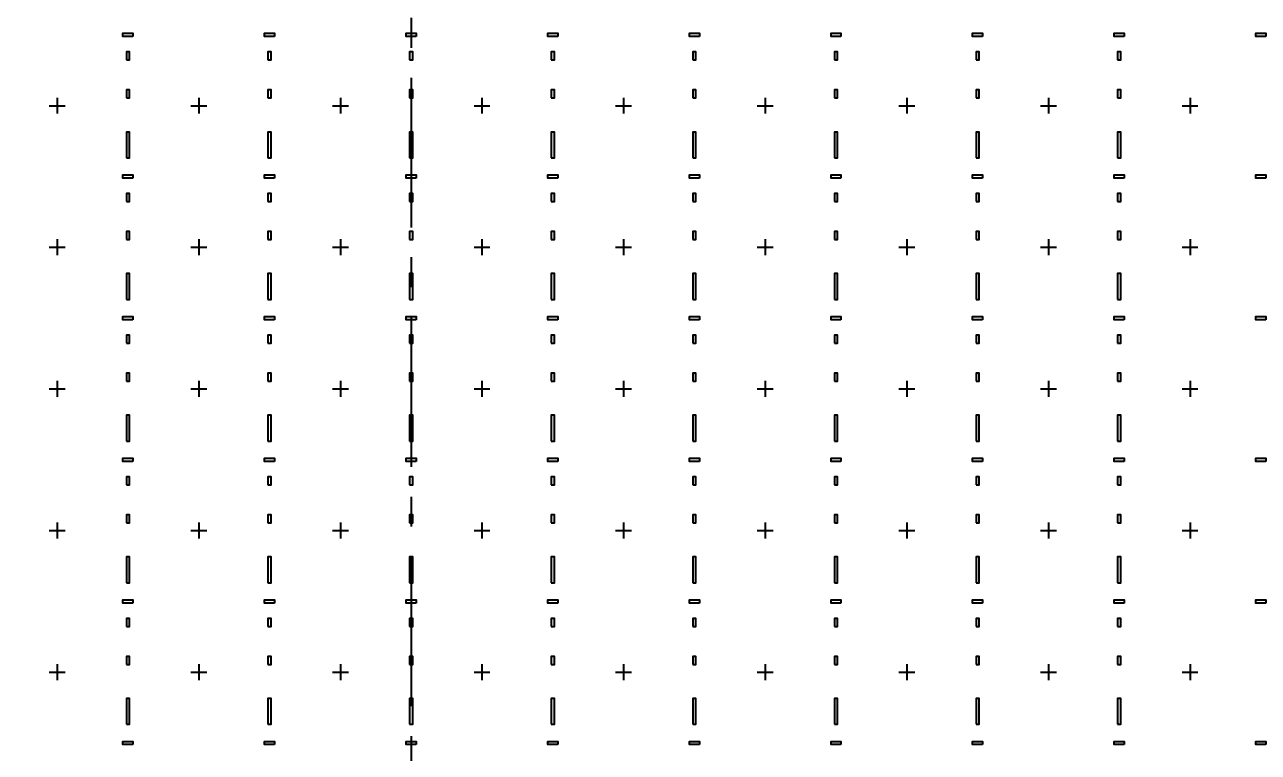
# Model space of a CAD drawing. Extents: x -251 to -90, y -161 to -25.
# Drawn here: x -177.28 to -146.35, y -93.78 to -75.54 of the extents above; entities that cross this region are included whole.
import ezdxf

# ---------------------------------------------------------------- set-up
doc = ezdxf.new("R2010")
doc.units = 0
doc.header["$LTSCALE"] = 0.15
doc.header["$MEASUREMENT"] = 0
doc.header["$PDSIZE"] = 0.2
doc.linetypes.add('CENTER', pattern=[2, 1.25, -0.25, 0.25, -0.25])
for name, color, linetype in [('1', 7, 'Continuous'), ('1D', 4, 'Continuous'), ('2D', 4, 'Continuous'), ('HATCH', 4, 'Continuous'), ('Ribbon', 4, 'Continuous')]:
    doc.layers.add(name, color=color, linetype=linetype)
doc.styles.add('SIMPLEX', font='SIMPLEX')
doc.dimstyles.new('1.0', dxfattribs={"dimtxt": 1, "dimasz": 1, "dimexe": 0.3, "dimexo": 0.3, "dimgap": 0.3, "dimtad": 0, "dimdec": 3, "dimzin": 1, "dimdsep": 46, "dimtxsty": 'SIMPLEX', "dimcen": 0, "dimclrd": 256, "dimclre": 256, "dimclrt": 256, "dimadec": 0, "dimazin": 1, "dimtm": 1.25, "dimtfac": 1, "dimtdec": 3, "dimtmove": 0, "dimatfit": 0, "dimfxl": 1, "dimtolj": 1, "dimtzin": 0, "dimlwd": -1, "dimlwe": -1, "dimarcsym": 1})

# ---------------------------------------------------------------- blocks, each defined once
blk = doc.blocks.new('*D21')
at = {"layer": '2D', "transparency": 16777216}
blk.add_line((426.95, -781.189), (426.95, -786.425), dxfattribs=at)
at = {"layer": 'Defpoints', "color": 0, "transparency": 16777216}
for p in [(479.95, -747.008), (426.95, -780.889), (426.95, -786.425)]:
    blk.add_point(p, dxfattribs=at)
at = {"layer": '2D', "transparency": 16777216, "insert": (426.95, -789.202), "char_height": 1, "attachment_point": 5, "rotation": 90, "style": 'SIMPLEX'}
blk.add_mtext('\\A1;53.000', dxfattribs=at)
blk = doc.blocks.new('*D22')
at = {"layer": '2D', "transparency": 16777216}
for p, q in [((427.45, -781.189), (427.45, -782.889)), ((427.45, -782.889), (428.541, -784.486)), ((428.541, -784.486), (428.541, -786.486))]:
    blk.add_line(p, q, dxfattribs=at)
at = {"layer": 'Defpoints', "color": 0, "transparency": 16777216}
for p in [(479.95, -747.008), (427.45, -780.889), (428.541, -786.486)]:
    blk.add_point(p, dxfattribs=at)
at = {"layer": '2D', "transparency": 16777216, "insert": (428.541, -789.262), "char_height": 1, "attachment_point": 5, "rotation": 90, "style": 'SIMPLEX'}
blk.add_mtext('\\A1;52.500', dxfattribs=at)
blk = doc.blocks.new('*D23')
at = {"layer": '2D', "transparency": 16777216}
blk.add_line((474.45, -781.189), (474.45, -786.994), dxfattribs=at)
at = {"layer": 'Defpoints', "color": 0, "transparency": 16777216}
for p in [(479.95, -747.008), (474.45, -780.889), (474.45, -786.994)]:
    blk.add_point(p, dxfattribs=at)
at = {"layer": '2D', "transparency": 16777216, "insert": (474.45, -789.294), "char_height": 1, "attachment_point": 5, "rotation": 90, "style": 'SIMPLEX'}
blk.add_mtext('\\A1;5.500', dxfattribs=at)
blk = doc.blocks.new('*D24')
at = {"layer": '2D', "transparency": 16777216}
blk.add_line((487.95, -781.189), (487.95, -786.655), dxfattribs=at)
at = {"layer": 'Defpoints', "color": 0, "transparency": 16777216}
for p in [(479.95, -747.008), (487.95, -780.889), (487.95, -786.655)]:
    blk.add_point(p, dxfattribs=at)
at = {"layer": '2D', "transparency": 16777216, "insert": (487.95, -788.955), "char_height": 1, "attachment_point": 5, "rotation": 90, "style": 'SIMPLEX'}
blk.add_mtext('\\A1;8.000', dxfattribs=at)
blk = doc.blocks.new('*D25')
at = {"layer": '2D', "transparency": 16777216}
for p, q in [((488.45, -781.189), (488.45, -782.889)), ((488.45, -782.889), (489.394, -784.686)), ((489.394, -784.686), (489.394, -786.686))]:
    blk.add_line(p, q, dxfattribs=at)
at = {"layer": 'Defpoints', "color": 0, "transparency": 16777216}
for p in [(479.95, -747.008), (488.45, -780.889), (489.394, -786.686)]:
    blk.add_point(p, dxfattribs=at)
at = {"layer": '2D', "transparency": 16777216, "insert": (489.394, -788.986), "char_height": 1, "attachment_point": 5, "rotation": 90, "style": 'SIMPLEX'}
blk.add_mtext('\\A1;8.500', dxfattribs=at)
blk = doc.blocks.new('*D26')
at = {"layer": '2D', "transparency": 16777216}
blk.add_line((535.45, -781.189), (535.45, -786.605), dxfattribs=at)
at = {"layer": 'Defpoints', "color": 0, "transparency": 16777216}
for p in [(479.95, -747.008), (535.45, -780.889), (535.45, -786.605)]:
    blk.add_point(p, dxfattribs=at)
at = {"layer": '2D', "transparency": 16777216, "insert": (535.45, -789.381), "char_height": 1, "attachment_point": 5, "rotation": 90, "style": 'SIMPLEX'}
blk.add_mtext('\\A1;55.500', dxfattribs=at)
blk = doc.blocks.new('103')
at = {"layer": 'HATCH'}
for p, q in [((-0.2, 0), (0.2, 0)), ((0, 0.2), (0, -0.2))]:
    blk.add_line(p, q, dxfattribs=at)
blk = doc.blocks.new('*U33')
at = {"layer": 'HATCH'}
blk.add_blockref('103', (0, 0), dxfattribs=at)
blk = doc.blocks.new('*U34')
at = {"layer": '1', "color": 0, "linetype": 'ByBlock', "lineweight": -2, "transparency": 16777216}
for p in [(46.15, 21.3), (49.7, 21.3), (53.25, 21.3), (56.8, 21.3), (60.35, 21.3), (63.9, 21.3), (67.45, 21.3), (71, 21.3), (74.55, 21.3), (46.15, 17.75), (49.7, 17.75), (53.25, 17.75), (56.8, 17.75), (60.35, 17.75), (63.9, 17.75), (67.45, 17.75), (71, 17.75), (74.55, 17.75), (46.15, 14.2), (49.7, 14.2), (53.25, 14.2), (56.8, 14.2), (60.35, 14.2), (63.9, 14.2), (67.45, 14.2), (71, 14.2), (74.55, 14.2), (46.15, 10.65), (49.7, 10.65), (53.25, 10.65), (56.8, 10.65), (60.35, 10.65), (63.9, 10.65), (67.45, 10.65), (71, 10.65), (74.55, 10.65), (46.15, 7.1), (49.7, 7.1), (53.25, 7.1), (56.8, 7.1), (60.35, 7.1), (63.9, 7.1), (67.45, 7.1), (71, 7.1), (74.55, 7.1)]:
    blk.add_blockref('*U33', p, dxfattribs=at)
blk = doc.blocks.new('*U38')
at = {"layer": 'HATCH'}
blk.add_lwpolyline([(-0.125, 0.04), (0.125, 0.04), (0.125, -0.04), (-0.125, -0.04)], close=True, dxfattribs=at)
blk = doc.blocks.new('*U39')
at = {"layer": '1', "color": 0, "linetype": 'ByBlock', "lineweight": -2, "transparency": 16777216}
blk.add_blockref('*U38', (0, 0), dxfattribs=at)
blk = doc.blocks.new('*U36')
at = {"layer": '1', "rotation": 180}
blk.add_blockref('*U39', (0, 0), dxfattribs=at)
blk = doc.blocks.new('*U37')
at = {"layer": 'HATCH', "color": 0, "linetype": 'ByBlock', "lineweight": -2, "transparency": 16777216}
for p in [(49.7, 24.85), (53.25, 24.85), (56.8, 24.85), (60.35, 24.85), (63.9, 24.85), (67.45, 24.85), (71, 24.85), (74.55, 24.85), (78.1, 24.85), (49.7, 21.3), (53.25, 21.3), (56.8, 21.3), (60.35, 21.3), (63.9, 21.3), (67.45, 21.3), (71, 21.3), (74.55, 21.3), (78.1, 21.3), (49.7, 17.75), (53.25, 17.75), (56.8, 17.75), (60.35, 17.75), (63.9, 17.75), (67.45, 17.75), (71, 17.75), (74.55, 17.75), (78.1, 17.75), (49.7, 14.2), (53.25, 14.2), (56.8, 14.2), (60.35, 14.2), (63.9, 14.2), (67.45, 14.2), (71, 14.2), (74.55, 14.2), (78.1, 14.2), (49.7, 10.65), (53.25, 10.65), (56.8, 10.65), (60.35, 10.65), (63.9, 10.65), (67.45, 10.65), (71, 10.65), (74.55, 10.65), (78.1, 10.65), (49.7, 7.1), (53.25, 7.1), (56.8, 7.1), (60.35, 7.1), (63.9, 7.1), (67.45, 7.1), (71, 7.1), (74.55, 7.1), (78.1, 7.1)]:
    blk.add_blockref('*U36', p, dxfattribs=at)
blk = doc.blocks.new('*U40')
at = {"layer": 'Ribbon'}
for points in [[(-0.04, 1.127), (0.04, 1.127), (0.04, 1.328), (-0.04, 1.328)], [(-0.04, 0.173), (0.04, 0.173), (0.04, 0.373), (-0.04, 0.373)], [(-0.04, -1.328), (0.04, -1.328), (0.04, -0.683), (-0.04, -0.683)]]:
    blk.add_lwpolyline(points, close=True, dxfattribs=at)
blk = doc.blocks.new('*U41')
at = {"layer": '1', "color": 0, "linetype": 'ByBlock', "lineweight": -2, "transparency": 16777216}
for p in [(49.7, 21.3), (53.25, 21.3), (56.8, 21.3), (60.35, 21.3), (63.9, 21.3), (67.45, 21.3), (71, 21.3), (74.55, 21.3), (49.7, 17.75), (53.25, 17.75), (56.8, 17.75), (60.35, 17.75), (63.9, 17.75), (67.45, 17.75), (71, 17.75), (74.55, 17.75), (49.7, 14.2), (53.25, 14.2), (56.8, 14.2), (60.35, 14.2), (63.9, 14.2), (67.45, 14.2), (71, 14.2), (74.55, 14.2), (49.7, 10.65), (53.25, 10.65), (56.8, 10.65), (60.35, 10.65), (63.9, 10.65), (67.45, 10.65), (71, 10.65), (74.55, 10.65), (49.7, 7.1), (53.25, 7.1), (56.8, 7.1), (60.35, 7.1), (63.9, 7.1), (67.45, 7.1), (71, 7.1), (74.55, 7.1)]:
    blk.add_blockref('*U40', p, dxfattribs=at)

msp = doc.modelspace()

# ---------------------------------------------------------------- linework, layer by layer
at = {"layer": '1D', "color": 5, "linetype": 'CENTER', "ltscale": 20}
msp.add_line((-167.5872, -40.8744), (-167.5872, -103.6244), dxfattribs=at)

# ---------------------------------------------------------------- block references
at = {"layer": '1'}
for name, p in [('*U41', (-224.3872, -98.8519)), ('*U34', (-222.6122, -98.8744))]:
    msp.add_blockref(name, p, dxfattribs=at)
at = {"layer": 'HATCH'}
msp.add_blockref('*U37', (-224.3872, -100.6494), dxfattribs=at)

# ---------------------------------------------------------------- dimensions: what is measured, and where the dimension line sits
at = {"layer": '2D'}
for feature_location, offset, picture, middle in [((-220.5872, -106.1304), (0, -5.5364), '*D21', (-220.5872, -114.443)), ((-220.0872, -106.1304), (1.0906, -5.5969), '*D22', (-218.9966, -114.5035)), ((-173.0872, -106.1304), (0, -6.1051), '*D23', (-173.0872, -114.5355)), ((-159.5872, -106.1304), (0, -5.766), '*D24', (-159.5872, -114.1964)), ((-159.0872, -106.1304), (0.9442, -5.7974), '*D25', (-158.1431, -114.2278)), ((-112.0872, -106.1304), (0, -5.7162), '*D26', (-112.0872, -114.6228))]:
    dim = msp.add_ordinate_dim(feature_location=feature_location, offset=offset, dtype=1, origin=(-167.5872, -72.2494), dimstyle='1.0', dxfattribs=at)
    dim.commit()
    dim.dimension.update_dxf_attribs({"geometry": picture, "text_midpoint": middle, "insert": (-647.5372, 674.7587)})

doc.saveas('drawing.dxf')
